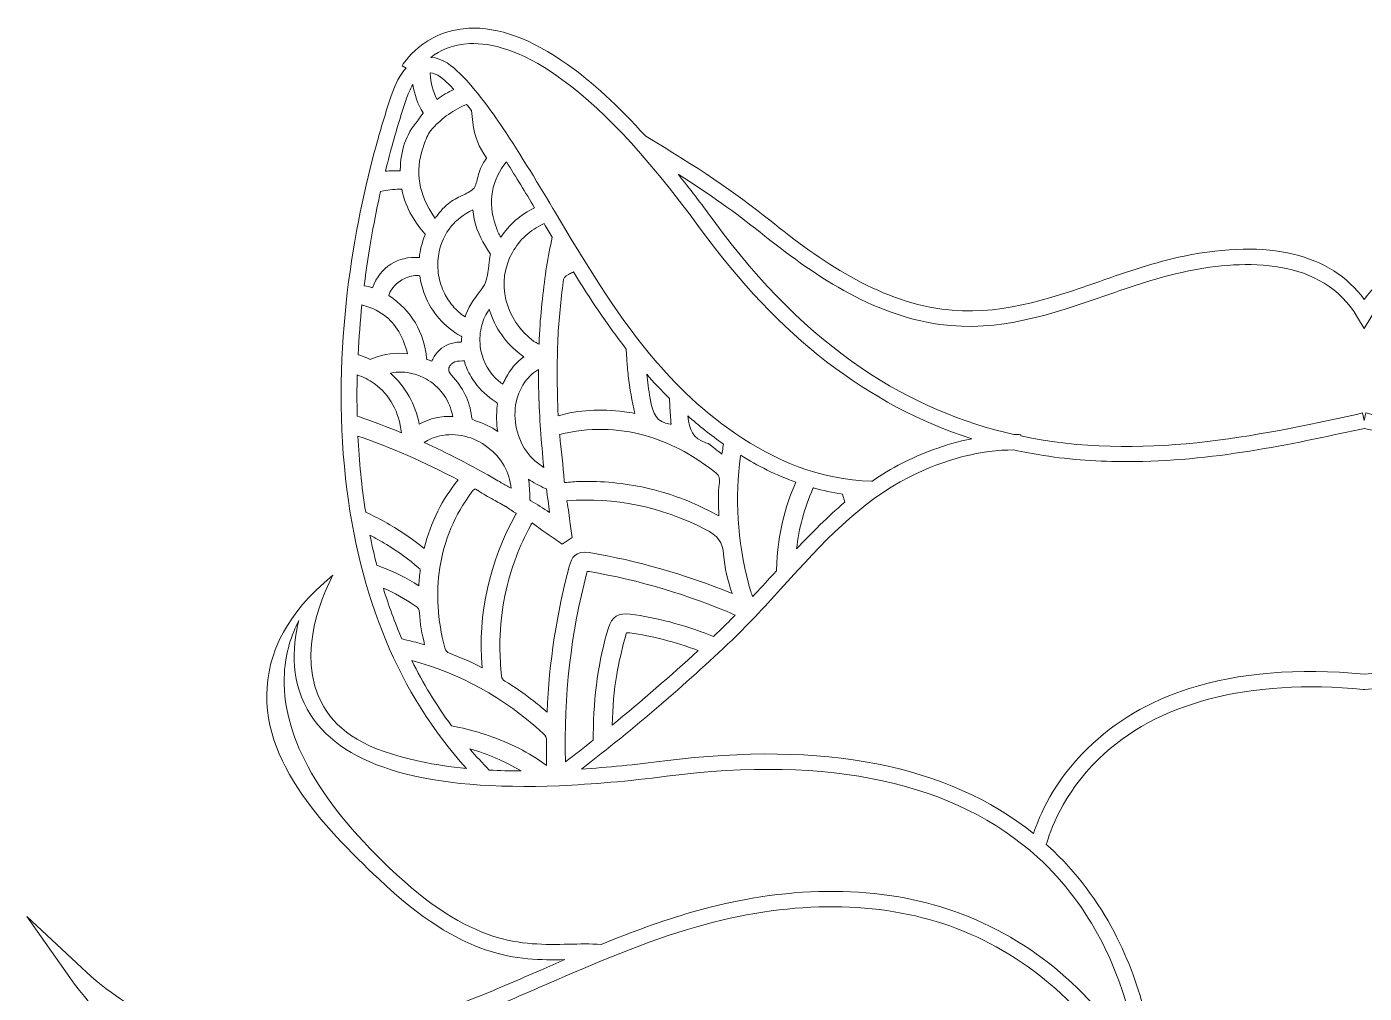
# Model space of a CAD drawing. Extents: x 126 to 8914, y -5970 to -48.
# Drawn here: x 3146 to 4520, y -1042 to -48 of the extents above; entities that cross this region are included whole.
import ezdxf

# ---------------------------------------------------------------- set-up
doc = ezdxf.new("R2010")
doc.units = 0
doc.header["$MEASUREMENT"] = 0
doc.layers.add('Layer 1', color=7, linetype='Continuous')

msp = doc.modelspace()

# ---------------------------------------------------------------- linework, layer by layer
at = {"layer": 'Layer 1', "lineweight": 0}
for points, knots in [([(5838.2, -1015.3), (5785, -1065), (5723.3, -1092.9), (5659.9, -1095.7), (5576.4, -1099.4), (5494.4, -1071), (5432.3, -1045.8), (5410.1, -1036.9), (5387.8, -1027.2), (5366.2, -1017.8), (5358, -1014.2), (5349.7, -1010.7), (5341.4, -1007.1), (5390.2, -1008), (5446, -1006.8), (5532.8, -924.2), (5588.5, -871.3), (5661.9, -797.7), (5645.5, -711.4), (5642.2, -694), (5630.8, -652.6), (5579.8, -612.1), (5585.1, -621.9), (5621.6, -692.4), (5589.2, -747.2), (5573.9, -773.3), (5546.5, -791.3), (5489.7, -803.5), (5475.3, -806.6), (5459.6, -809), (5442.5, -810.6), (5511.6, -734.3), (5553.4, -634.2), (5566.8, -512.6), (5581.6, -378), (5557.8, -251.8), (5535.2, -169.7), (5530.5, -152.8), (5525.4, -135.8), (5519.9, -119.2), (5515.8, -106.9), (5510.7, -97.4), (5504.7, -90.8), (5504.7, -90.8), (5508.8, -88.5), (5508.8, -88.5), (5507.9, -87), (5487.2, -52.3), (5440.3, -49.9), (5409.9, -48.4), (5375.8, -60.8), (5338.9, -87), (5313.4, -105), (5286.5, -129.8), (5258.3, -160.9), (5206.6, -191.5), (5166.2, -218.9), (5131, -247.1), (5078.7, -289.1), (5021.1, -329.2), (4954, -338.5), (4897.1, -346.5), (4846, -328.7), (4791.8, -310), (4763.8, -300.2), (4734.9, -290.2), (4705.2, -284.1), (4618.3, -266.2), (4554.6, -281.6), (4520, -328.6), (4485.4, -281.6), (4421.7, -266.2), (4334.8, -284.1), (4305.1, -290.2), (4276.2, -300.2), (4248.2, -310), (4194, -328.7), (4142.9, -346.5), (4086, -338.5), (4018.9, -329.2), (3961.3, -289.1), (3909, -247.1), (3873.8, -218.9), (3833.4, -191.5), (3781.7, -160.9), (3753.5, -129.8), (3726.6, -105), (3701.1, -87), (3664.2, -60.8), (3630.1, -48.3), (3599.7, -49.9), (3552.8, -52.3), (3532.1, -87), (3531.2, -88.5), (3531.2, -88.5), (3535.3, -90.8), (3535.3, -90.8), (3529.3, -97.4), (3524.2, -106.9), (3520.1, -119.2), (3514.6, -135.8), (3509.5, -152.8), (3504.8, -169.7), (3482.2, -251.8), (3458.4, -378), (3473.2, -512.6), (3486.6, -634.2), (3528.4, -734.3), (3597.5, -810.6), (3580.4, -809), (3564.7, -806.6), (3550.3, -803.5), (3493.5, -791.3), (3466.1, -773.3), (3450.8, -747.2), (3418.4, -692.4), (3454.9, -621.9), (3460.2, -612.1), (3409.2, -652.6), (3397.8, -694), (3394.5, -711.4), (3378.1, -797.7), (3451.5, -871.3), (3507.2, -924.2), (3594, -1006.8), (3649.8, -1008), (3698.6, -1007.1), (3690.3, -1010.7), (3682, -1014.2), (3673.8, -1017.8), (3652.2, -1027.2), (3629.9, -1036.9), (3607.7, -1045.8), (3545.6, -1071), (3463.6, -1099.4), (3380.1, -1095.7), (3316.7, -1092.9), (3255, -1065), (3201.8, -1015.3), (3201.8, -1015.3), (3145.6, -962.7), (3145.6, -962.7), (3145.6, -962.7), (3189.9, -1025.6), (3189.9, -1025.6), (3239.5, -1095.9), (3324.1, -1155.6), (3405.5, -1177.8), (3440.7, -1187.4), (3477.6, -1192.8), (3516.2, -1194.1), (3505.3, -1205.2), (3490, -1221.9), (3472.7, -1244), (3442.4, -1283), (3400.4, -1346.6), (3372.7, -1428.6), (3341.6, -1520.9), (3334.5, -1617.2), (3351.8, -1714.7), (3373.2, -1836.3), (3432.7, -1960.2), (3528.4, -2082.8), (3528.4, -2082.8), (3537, -2093.8), (3537, -2093.8), (3537, -2093.8), (3542.1, -2080.8), (3542.1, -2080.8), (3542.3, -2080.3), (3563.7, -2026.1), (3627, -1966), (3638.2, -1955.3), (3651.3, -1944), (3666.4, -1932.5), (3664.6, -1962.4), (3663.3, -2025.3), (3674.7, -2105.3), (3683.9, -2170.3), (3699.7, -2232.8), (3721.6, -2291.3), (3749, -2364.4), (3786.1, -2431.2), (3831.9, -2490), (3833.7, -2492.8), (3859.3, -2530.8), (3879.2, -2586.9), (3898, -2640), (3915.4, -2720.7), (3891.6, -2803.6), (3891.6, -2803.6), (3885.3, -2825.4), (3885.3, -2825.4), (3885.3, -2825.4), (3903.8, -2812.2), (3903.8, -2812.2), (3905.3, -2811.1), (3942.6, -2784.3), (3973.8, -2735.3), (3998.5, -2696.6), (4023, -2637.5), (4012.6, -2563.6), (4013.2, -2564.3), (4013.7, -2565), (4014.2, -2565.7), (4035.9, -2594.9), (4059.5, -2622.3), (4084.2, -2647.2), (4128.9, -2692.2), (4175.1, -2726.3), (4221.4, -2748.7), (4275.4, -2774.7), (4329.8, -2784.7), (4383.3, -2778.5), (4398.6, -2809.1), (4424, -2832.8), (4448.7, -2855.8), (4474.9, -2880.1), (4499.6, -2903.2), (4512.7, -2933.5), (4512.7, -2933.5), (4520, -2950.2), (4520, -2950.2), (4520, -2950.2), (4527.3, -2933.5), (4527.3, -2933.5), (4540.4, -2903.2), (4565.1, -2880.1), (4591.3, -2855.8), (4616, -2832.8), (4641.4, -2809.1), (4656.7, -2778.5), (4710.2, -2784.7), (4764.6, -2774.7), (4818.6, -2748.7), (4864.9, -2726.3), (4911.1, -2692.2), (4955.8, -2647.2), (4980.5, -2622.3), (5004.1, -2594.9), (5025.8, -2565.7), (5026.3, -2565.1), (5026.8, -2564.3), (5027.4, -2563.6), (5017, -2637.5), (5041.5, -2696.6), (5066.2, -2735.3), (5097.4, -2784.3), (5134.7, -2811.1), (5136.2, -2812.2), (5136.2, -2812.2), (5154.7, -2825.4), (5154.7, -2825.4), (5154.7, -2825.4), (5148.4, -2803.6), (5148.4, -2803.6), (5124.6, -2720.7), (5142, -2640), (5160.8, -2586.9), (5180.7, -2530.8), (5206.3, -2492.7), (5208.1, -2490), (5253.9, -2431.2), (5291, -2364.4), (5318.3, -2291.3), (5340.3, -2232.8), (5356.1, -2170.3), (5365.3, -2105.3), (5376.7, -2025.3), (5375.4, -1962.4), (5373.6, -1932.5), (5388.7, -1944), (5401.8, -1955.3), (5413, -1966), (5476.3, -2026.1), (5497.7, -2080.3), (5497.9, -2080.8), (5497.9, -2080.8), (5502.9, -2093.8), (5502.9, -2093.8), (5502.9, -2093.8), (5511.6, -2082.8), (5511.6, -2082.8), (5607.3, -1960.2), (5666.8, -1836.3), (5688.2, -1714.7), (5705.5, -1617.2), (5698.4, -1520.9), (5667.3, -1428.6), (5639.6, -1346.6), (5597.6, -1283), (5567.3, -1244), (5550, -1221.9), (5534.7, -1205.2), (5523.8, -1194.1), (5562.4, -1192.8), (5599.3, -1187.4), (5634.5, -1177.8), (5715.9, -1155.6), (5800.5, -1095.9), (5850.1, -1025.6), (5850.1, -1025.6), (5894.4, -962.7), (5894.4, -962.7), (5894.4, -962.7), (5838.2, -1015.3), (5838.2, -1015.3)], [0, 0, 0, 0, 1, 1, 1, 2, 2, 2, 3, 3, 3, 4, 4, 4, 5, 5, 5, 6, 6, 6, 7, 7, 7, 8, 8, 8, 9, 9, 9, 10, 10, 10, 11, 11, 11, 12, 12, 12, 13, 13, 13, 14, 14, 14, 15, 15, 15, 16, 16, 16, 17, 17, 17, 18, 18, 18, 19, 19, 19, 20, 20, 20, 21, 21, 21, 22, 22, 22, 23, 23, 23, 24, 24, 24, 25, 25, 25, 26, 26, 26, 27, 27, 27, 28, 28, 28, 29, 29, 29, 30, 30, 30, 31, 31, 31, 32, 32, 32, 33, 33, 33, 34, 34, 34, 35, 35, 35, 36, 36, 36, 37, 37, 37, 38, 38, 38, 39, 39, 39, 40, 40, 40, 41, 41, 41, 42, 42, 42, 43, 43, 43, 44, 44, 44, 45, 45, 45, 46, 46, 46, 47, 47, 47, 48, 48, 48, 49, 49, 49, 50, 50, 50, 51, 51, 51, 52, 52, 52, 53, 53, 53, 54, 54, 54, 55, 55, 55, 56, 56, 56, 57, 57, 57, 58, 58, 58, 59, 59, 59, 60, 60, 60, 61, 61, 61, 62, 62, 62, 63, 63, 63, 64, 64, 64, 65, 65, 65, 66, 66, 66, 67, 67, 67, 68, 68, 68, 69, 69, 69, 70, 70, 70, 71, 71, 71, 72, 72, 72, 73, 73, 73, 74, 74, 74, 75, 75, 75, 76, 76, 76, 77, 77, 77, 78, 78, 78, 79, 79, 79, 80, 80, 80, 81, 81, 81, 82, 82, 82, 83, 83, 83, 84, 84, 84, 85, 85, 85, 86, 86, 86, 87, 87, 87, 88, 88, 88, 89, 89, 89, 90, 90, 90, 91, 91, 91, 92, 92, 92, 93, 93, 93, 94, 94, 94, 95, 95, 95, 96, 96, 96, 97, 97, 97, 98, 98, 98, 99, 99, 99, 100, 100, 100, 101, 101, 101, 102, 102, 102, 102]), ([(3600.9, -65.7), (3644.3, -63.7), (3720.8, -95), (3838, -256.2), (3918.4, -366.6), (4010.1, -437.6), (4116.7, -471.7), (4088.7, -477.3), (4063.7, -487.6), (4045.1, -496.9), (4034.2, -502.4), (4023.9, -508.7), (4013.9, -515.6), (4013.9, -515.6), (4013.9, -515.5), (4013.9, -515.5), (3906.5, -512.5), (3824.7, -432.1), (3785.6, -384.5), (3749, -340), (3718.8, -289.5), (3689.6, -240.6), (3672, -211.2), (3653.9, -180.9), (3634.5, -152), (3622.6, -134.3), (3608.1, -113.9), (3590.5, -96.3), (3583, -88.9), (3573.1, -80.6), (3560.7, -79.8), (3569.8, -73), (3583, -66.5), (3600.9, -65.7)], [0, 0, 0, 0, 1, 1, 1, 2, 2, 2, 3, 3, 3, 4, 4, 4, 5, 5, 5, 6, 6, 6, 7, 7, 7, 8, 8, 8, 9, 9, 9, 10, 10, 10, 11, 11, 11, 11]), ([(3579.3, -107.5), (3581.1, -109.3), (3582.8, -111.1), (3584.5, -112.9), (3578.4, -115.5), (3572.6, -118.9), (3567.2, -123.1), (3563.1, -114.9), (3560.7, -105.9), (3560.1, -96.4), (3560.1, -96.4), (3560, -95.6), (3560, -95.6), (3567.1, -96.2), (3574, -102.2), (3579.3, -107.5)], [0, 0, 0, 0, 1, 1, 1, 2, 2, 2, 3, 3, 3, 4, 4, 4, 5, 5, 5, 5]), ([(3520.1, -173.8), (3524.6, -157.2), (3529.7, -140.5), (3535.1, -124.2), (3537.3, -117.6), (3539.7, -112.2), (3542.3, -107.8), (3544, -118.1), (3547.5, -127.8), (3552.8, -136.7), (3552.8, -136.8), (3552.9, -136.9), (3552.9, -137), (3550.9, -139.3), (3549.3, -141.8), (3548, -143.7), (3547.7, -144.3), (3547.3, -144.8), (3547, -145.3), (3535.3, -159), (3529.6, -175.5), (3529.4, -195.7), (3529.4, -195.9), (3529.4, -196.2), (3529.4, -196.4), (3529.3, -196.4), (3529.1, -196.4), (3529, -196.4), (3523.5, -196.1), (3518.6, -196.3), (3514.1, -196.9), (3516.2, -188.2), (3518.3, -180.5), (3520.1, -173.8)], [0, 0, 0, 0, 1, 1, 1, 2, 2, 2, 3, 3, 3, 4, 4, 4, 5, 5, 5, 6, 6, 6, 7, 7, 7, 8, 8, 8, 9, 9, 9, 10, 10, 10, 11, 11, 11, 11]), ([(3560.8, -155), (3570.3, -143.8), (3582.1, -135), (3595.8, -128.9), (3595.8, -128.9), (3597.6, -128.1), (3597.6, -128.1), (3599.3, -130.2), (3600.9, -132.3), (3602.6, -134.4), (3602.6, -134.4), (3604, -146.8), (3604, -146.8), (3605.7, -160.7), (3610.2, -172.6), (3617.9, -183.1), (3618, -183.2), (3618.1, -183.3), (3618.2, -183.4), (3618.1, -183.5), (3618.1, -183.5), (3618, -183.6), (3617, -184.7), (3616.3, -185.9), (3615.7, -186.9), (3615.5, -187.3), (3615.2, -187.7), (3615, -188), (3611.5, -193.1), (3610.1, -198.8), (3608.9, -203.9), (3607.7, -208.5), (3606.6, -212.9), (3604.4, -215), (3601.6, -217.7), (3597.4, -219.7), (3592.9, -221.8), (3588.1, -224.1), (3583.1, -226.5), (3578.6, -230.2), (3573, -234.8), (3569, -240.1), (3566.1, -244.2), (3565.8, -244.7), (3565.5, -245), (3565.3, -245.3), (3565.1, -245.1), (3564.9, -244.8), (3564.6, -244.5), (3548.2, -220.7), (3544.3, -197.3), (3552.7, -173), (3553, -172), (3553.3, -171.1), (3553.7, -170.1), (3555.6, -164.4), (3557.4, -159), (3560.8, -155)], [0, 0, 0, 0, 1, 1, 1, 2, 2, 2, 3, 3, 3, 4, 4, 4, 5, 5, 5, 6, 6, 6, 7, 7, 7, 8, 8, 8, 9, 9, 9, 10, 10, 10, 11, 11, 11, 12, 12, 12, 13, 13, 13, 14, 14, 14, 15, 15, 15, 16, 16, 16, 17, 17, 17, 18, 18, 18, 19, 19, 19, 19]), ([(3632.7, -264.7), (3630.6, -261.6), (3629.2, -258), (3627.8, -253.9), (3627.8, -253.9), (3627.2, -252.1), (3627.2, -252.1), (3619, -229.5), (3623.4, -204.8), (3638.6, -187.3), (3648.4, -202.9), (3658, -218.7), (3667.4, -234.4), (3653.1, -241.3), (3641.4, -251.5), (3632.7, -264.7)], [0, 0, 0, 0, 1, 1, 1, 2, 2, 2, 3, 3, 3, 4, 4, 4, 5, 5, 5, 5]), ([(3899.1, -259.5), (3953.2, -302.8), (4013, -344.3), (4083.8, -354.2), (4144.4, -362.7), (4199.8, -343.5), (4253.4, -324.9), (4280.9, -315.4), (4309.3, -305.5), (4338, -299.6), (4397.8, -287.3), (4476.7, -285.5), (4513.2, -347), (4513.2, -347), (4520, -358.5), (4520, -358.5), (4520, -358.5), (4526.8, -347), (4526.8, -347), (4563.3, -285.5), (4642.2, -287.3), (4702, -299.6), (4730.7, -305.5), (4759.1, -315.4), (4786.6, -324.9), (4840.2, -343.5), (4895.6, -362.7), (4956.2, -354.2), (5027, -344.3), (5086.8, -302.8), (5140.9, -259.5), (5165.6, -239.7), (5193, -220.3), (5225.2, -199.8), (5213.4, -214.4), (5201.3, -230.2), (5189.2, -246.9), (5091.1, -381.6), (4984.6, -443.7), (4880, -467.4), (4877.6, -467.5), (4875.3, -467.5), (4873, -467.6), (4873, -467.6), (4873, -468.9), (4873, -468.9), (4749.5, -495), (4628.8, -468.7), (4528.1, -446.7), (4528.1, -446.7), (4521.7, -445.2), (4521.7, -445.2), (4521.7, -445.2), (4520, -453), (4520, -453), (4520, -453), (4518.3, -445.2), (4518.3, -445.2), (4518.3, -445.2), (4511.9, -446.7), (4511.9, -446.7), (4411.2, -468.7), (4290.5, -495), (4167, -468.9), (4167, -468.9), (4167, -467.6), (4167, -467.6), (4164.7, -467.5), (4162.4, -467.5), (4160, -467.4), (4055.4, -443.7), (3948.9, -381.6), (3850.8, -246.9), (3838.7, -230.2), (3826.6, -214.4), (3814.8, -199.8), (3847, -220.3), (3874.4, -239.7), (3899.1, -259.5)], [0, 0, 0, 0, 1, 1, 1, 2, 2, 2, 3, 3, 3, 4, 4, 4, 5, 5, 5, 6, 6, 6, 7, 7, 7, 8, 8, 8, 9, 9, 9, 10, 10, 10, 11, 11, 11, 12, 12, 12, 13, 13, 13, 14, 14, 14, 15, 15, 15, 16, 16, 16, 17, 17, 17, 18, 18, 18, 19, 19, 19, 20, 20, 20, 21, 21, 21, 22, 22, 22, 23, 23, 23, 24, 24, 24, 25, 25, 25, 26, 26, 26, 26]), ([(3509.2, -217.5), (3509.2, -217.5), (3512.2, -217), (3512.2, -217), (3518.2, -215.9), (3524.5, -215.3), (3531.1, -215.1), (3534.6, -235.6), (3546.1, -251.1), (3554.7, -261.2), (3554.9, -261.5), (3555.1, -261.6), (3555.1, -261.8), (3555.1, -261.9), (3555, -262.1), (3554.9, -262.3), (3551.6, -270.7), (3549.6, -278.3), (3549, -285.5), (3526.3, -284.1), (3509.6, -294.8), (3500.7, -316.5), (3498.3, -315.6), (3495.6, -314.9), (3492.4, -314.5), (3492.4, -314.5), (3492.3, -314.5), (3492.3, -314.5), (3497, -277.3), (3503.2, -244.3), (3509.2, -217.5)], [0, 0, 0, 0, 1, 1, 1, 2, 2, 2, 3, 3, 3, 4, 4, 4, 5, 5, 5, 6, 6, 6, 7, 7, 7, 8, 8, 8, 9, 9, 9, 10, 10, 10, 10]), ([(3620.4, -293.4), (3620.3, -295.1), (3620.1, -296.8), (3619.8, -298.5), (3618.9, -305.7), (3617.5, -312.4), (3613.3, -317.7), (3607.5, -325), (3600.8, -333.4), (3596.8, -344), (3596.5, -344.9), (3596.2, -345.7), (3595.8, -346.5), (3595.2, -346.1), (3594.6, -345.6), (3594, -345.2), (3589.6, -342), (3585.7, -338.2), (3582.3, -334), (3578.9, -329.9), (3576.1, -325.2), (3573.8, -320.2), (3571.2, -314.3), (3569.3, -307.8), (3568.5, -301.2), (3567.7, -294.6), (3567.8, -288), (3569, -281.7), (3570.8, -271.1), (3575.3, -261.2), (3582, -253.1), (3587.3, -246.7), (3594.3, -241.4), (3604, -236.5), (3604.3, -239.8), (3604.7, -243), (3605.4, -246.1), (3608.3, -259.6), (3614.9, -271.3), (3622, -282.1), (3621.3, -285.9), (3620.9, -289.7), (3620.4, -293.4)], [0, 0, 0, 0, 1, 1, 1, 2, 2, 2, 3, 3, 3, 4, 4, 4, 5, 5, 5, 6, 6, 6, 7, 7, 7, 8, 8, 8, 9, 9, 9, 10, 10, 10, 11, 11, 11, 12, 12, 12, 13, 13, 13, 14, 14, 14, 14]), ([(3674.5, -337.2), (3673.3, -348.7), (3672.5, -361), (3672, -374.7), (3670.6, -373.8), (3669.2, -373), (3668, -372.4), (3667.6, -372.1), (3667.1, -371.9), (3666.7, -371.7), (3636.9, -349.6), (3627.4, -310.3), (3644.7, -280.2), (3652.2, -267), (3662.9, -257.2), (3676.5, -251), (3676.5, -251), (3677.2, -250.7), (3677.2, -250.7), (3680, -255.3), (3682.8, -260), (3685.6, -264.6), (3685.6, -264.6), (3684, -272.1), (3684, -272.1), (3679.6, -292.4), (3677, -312.8), (3674.5, -337.2)], [0, 0, 0, 0, 1, 1, 1, 2, 2, 2, 3, 3, 3, 4, 4, 4, 5, 5, 5, 6, 6, 6, 7, 7, 7, 8, 8, 8, 9, 9, 9, 9]), ([(3759.7, -444), (3734.9, -440.8), (3712.6, -442.1), (3691.7, -448.2), (3691.7, -448.2), (3691.7, -448.2), (3691.7, -448.2), (3691.7, -448.1), (3691.7, -447.9), (3691.7, -447.8), (3690.4, -418.9), (3690.3, -393), (3691.4, -368.7), (3692.3, -348.8), (3694.5, -329), (3696.8, -310.5), (3697.2, -306.8), (3698.5, -304.9), (3702.2, -302.8), (3703.6, -302.1), (3705, -301.4), (3706.4, -300.8), (3706.4, -300.8), (3707.3, -300.3), (3707.3, -300.3), (3724.2, -327.5), (3742, -354.3), (3761.6, -379.7), (3761.6, -379.7), (3762.2, -390), (3762.2, -390), (3762.6, -395.5), (3763.1, -401.3), (3763.7, -407.1), (3765.2, -420.2), (3767.6, -432.9), (3770.3, -445.7), (3766.7, -445.1), (3763.2, -444.5), (3759.7, -444)], [0, 0, 0, 0, 1, 1, 1, 2, 2, 2, 3, 3, 3, 4, 4, 4, 5, 5, 5, 6, 6, 6, 7, 7, 7, 8, 8, 8, 9, 9, 9, 10, 10, 10, 11, 11, 11, 12, 12, 12, 13, 13, 13, 13]), ([(3592, -366.4), (3592.4, -366.6), (3592.5, -366.8), (3592.5, -366.8), (3592.6, -366.9), (3592.6, -367.1), (3592.6, -367.4), (3592.6, -368.2), (3592.4, -369.5), (3592.3, -370.4), (3592.2, -371), (3592.1, -371.7), (3592, -372.4), (3591.6, -372.4), (3591.2, -372.4), (3590.8, -372.4), (3586.5, -372.6), (3582.7, -373.4), (3579.3, -374.7), (3571.8, -377.4), (3566.3, -382.6), (3563, -390.1), (3562.5, -390.7), (3562.1, -391.3), (3561.8, -391.9), (3561.2, -391.7), (3560.7, -391.6), (3560.1, -391.4), (3559, -391), (3557, -390.5), (3556.6, -390.1), (3556.6, -390.1), (3556.5, -389.9), (3556.5, -389.4), (3554.1, -362.2), (3541, -340.4), (3517.7, -324.6), (3518.8, -319.3), (3523.3, -313.6), (3529.6, -309.4), (3531.5, -308.1), (3533.5, -307.1), (3535.5, -306.3), (3540.4, -304.2), (3545.3, -303.5), (3549.4, -304.3), (3550.5, -311.2), (3552.2, -317.7), (3554.6, -323.8), (3561.6, -342.1), (3574.1, -356.3), (3592, -366.4)], [0, 0, 0, 0, 1, 1, 1, 2, 2, 2, 3, 3, 3, 4, 4, 4, 5, 5, 5, 6, 6, 6, 7, 7, 7, 8, 8, 8, 9, 9, 9, 10, 10, 10, 11, 11, 11, 12, 12, 12, 13, 13, 13, 14, 14, 14, 15, 15, 15, 16, 16, 16, 17, 17, 17, 17]), ([(3490, -334.2), (3498.2, -336.3), (3505.9, -339.8), (3512.9, -344.7), (3524.6, -353.3), (3533.2, -367.8), (3536.7, -384.6), (3525, -382.9), (3513, -384.4), (3501, -389.2), (3501, -389.2), (3500, -389.6), (3500, -389.6), (3499.5, -389.8), (3498.9, -390.1), (3498.4, -390.2), (3495.1, -388.5), (3491.5, -387.1), (3487.8, -386), (3487.8, -386), (3486, -385.4), (3486, -385.4), (3486.9, -367.8), (3488.3, -350.7), (3490, -334.2)], [0, 0, 0, 0, 1, 1, 1, 2, 2, 2, 3, 3, 3, 4, 4, 4, 5, 5, 5, 6, 6, 6, 7, 7, 7, 8, 8, 8, 8]), ([(3656.5, -387.5), (3648.7, -393.1), (3642.3, -400.6), (3637.6, -409.8), (3636.9, -411.2), (3636.3, -412.5), (3635.6, -413.9), (3635.4, -414.5), (3635.1, -415.1), (3634.8, -415.7), (3634.3, -415.3), (3633.8, -414.9), (3633.2, -414.5), (3632.1, -413.7), (3631.1, -412.8), (3630, -411.9), (3628.9, -411), (3627.9, -410), (3626.9, -409), (3618.4, -400.4), (3613.1, -389.2), (3611.6, -376.8), (3610.7, -369.3), (3611.3, -361.9), (3613.2, -355), (3614.8, -349.2), (3617.4, -343.7), (3620.8, -338.7), (3621.2, -340), (3621.7, -341.2), (3622.1, -342.5), (3628.8, -361.4), (3640.3, -376.5), (3656.5, -387.5)], [0, 0, 0, 0, 1, 1, 1, 2, 2, 2, 3, 3, 3, 4, 4, 4, 5, 5, 5, 6, 6, 6, 7, 7, 7, 8, 8, 8, 9, 9, 9, 10, 10, 10, 11, 11, 11, 11]), ([(3629.6, -464.3), (3622.9, -459.7), (3615.2, -456), (3606.7, -453.2), (3603, -452), (3602.9, -451.7), (3602.6, -448.5), (3600.9, -433.3), (3594, -419.1), (3581.9, -406.3), (3581.6, -406), (3581.2, -405.5), (3580.9, -405.1), (3580, -403.9), (3579.3, -402.4), (3579.2, -400.8), (3579.2, -400.5), (3579.2, -400.2), (3579.2, -399.8), (3579.4, -398.4), (3580, -397.1), (3581.2, -395.8), (3581.8, -395), (3582.7, -394.3), (3583.7, -393.6), (3586, -392), (3589.3, -391.9), (3593.2, -391.7), (3593.9, -391.6), (3594.6, -391.6), (3595.3, -391.6), (3595.4, -392), (3595.5, -392.6), (3595.6, -393), (3596, -394.3), (3596.3, -395.9), (3597, -397.4), (3599.5, -403.4), (3602.5, -408.8), (3605.9, -413.7), (3611.7, -421.8), (3618.7, -428.4), (3626.9, -433.4), (3628.7, -434.5), (3629.2, -434.8), (3629.2, -436.1), (3629.2, -436.5), (3629.2, -437), (3629.1, -437.6), (3628, -447.1), (3628.2, -456), (3629.6, -464.3)], [0, 0, 0, 0, 1, 1, 1, 2, 2, 2, 3, 3, 3, 4, 4, 4, 5, 5, 5, 6, 6, 6, 7, 7, 7, 8, 8, 8, 9, 9, 9, 10, 10, 10, 11, 11, 11, 12, 12, 12, 13, 13, 13, 14, 14, 14, 15, 15, 15, 16, 16, 16, 17, 17, 17, 17]), ([(3485.2, -406.2), (3491.4, -408.3), (3497.2, -411.3), (3502.6, -415), (3518.7, -427), (3528.4, -444.5), (3530.6, -465.7), (3516.2, -459.6), (3501.7, -454.1), (3487.6, -449.3), (3487.6, -449.3), (3485.1, -448.5), (3485.1, -448.5), (3484.8, -434.2), (3484.8, -420), (3485.2, -406.2)], [0, 0, 0, 0, 1, 1, 1, 2, 2, 2, 3, 3, 3, 4, 4, 4, 5, 5, 5, 5]), ([(3558.3, -411.8), (3571.6, -420), (3580, -432.5), (3583.3, -448.8), (3571.5, -448.2), (3560.1, -450.8), (3548.8, -456.6), (3544.9, -436.2), (3535.1, -418.9), (3519.3, -404.2), (3527.3, -402.6), (3535, -402.9), (3542.4, -404.9), (3547.8, -406.3), (3553, -408.6), (3558.3, -411.8)], [0, 0, 0, 0, 1, 1, 1, 2, 2, 2, 3, 3, 3, 4, 4, 4, 5, 5, 5, 5]), ([(3671.7, -425.9), (3672.4, -449.5), (3674.2, -474.4), (3676.9, -501.3), (3676.5, -501.1), (3676, -500.7), (3675.4, -500.3), (3675.2, -500.1), (3675, -500), (3674.9, -499.8), (3674.3, -499.4), (3673.8, -499), (3673.2, -498.6), (3658.2, -488.4), (3648.5, -470.5), (3647.4, -450.8), (3646.3, -432.3), (3652.8, -415.7), (3665.1, -405.1), (3666.8, -403.6), (3668.1, -402.6), (3669.3, -401.9), (3670, -401.5), (3670.8, -401), (3671.5, -400.5), (3671.4, -401.2), (3671.3, -402), (3671.3, -402.7), (3671.4, -410.3), (3671.5, -418), (3671.7, -425.9)], [0, 0, 0, 0, 1, 1, 1, 2, 2, 2, 3, 3, 3, 4, 4, 4, 5, 5, 5, 6, 6, 6, 7, 7, 7, 8, 8, 8, 9, 9, 9, 10, 10, 10, 10]), ([(3782.6, -405.5), (3789.5, -413.4), (3797.4, -421.9), (3806.1, -430.5), (3806.1, -430.5), (3806.4, -438.1), (3806.4, -438.1), (3806.7, -444.2), (3807.1, -450.4), (3807.8, -456.9), (3807.4, -456.8), (3807.1, -456.8), (3806.7, -456.7), (3792.8, -455), (3789.1, -446.8), (3786.2, -430.3), (3784.7, -421.3), (3783.5, -413.1), (3782.6, -405.5)], [0, 0, 0, 0, 1, 1, 1, 2, 2, 2, 3, 3, 3, 4, 4, 4, 5, 5, 5, 6, 6, 6, 6]), ([(3824.9, -448.3), (3836.1, -458.2), (3848.3, -468), (3861.6, -477.3), (3861.6, -477.3), (3861, -480.5), (3861, -480.5), (3860.6, -483), (3860.3, -485.3), (3860, -487.6), (3858.3, -486.3), (3856.6, -485), (3855, -483.7), (3853.9, -482.8), (3852.8, -481.9), (3851.7, -481.1), (3851.7, -481.1), (3846, -476.8), (3846, -476.8), (3846, -476.8), (3845.8, -477), (3845.8, -477), (3845, -476.6), (3844.2, -476.2), (3843.3, -475.9), (3830.4, -471.5), (3826.3, -462.6), (3824.9, -448.3)], [0, 0, 0, 0, 1, 1, 1, 2, 2, 2, 3, 3, 3, 4, 4, 4, 5, 5, 5, 6, 6, 6, 7, 7, 7, 8, 8, 8, 9, 9, 9, 9]), ([(3570, -468.9), (3586.8, -465.1), (3604.8, -469.4), (3619.4, -480.6), (3633.3, -491.2), (3641.9, -506.4), (3643.3, -522.7), (3639.8, -520.7), (3636.5, -518.8), (3633.2, -516.9), (3632, -516.2), (3630.8, -515.5), (3629.7, -514.9), (3601.3, -498.6), (3577.2, -486.2), (3554, -475.7), (3558.5, -472.6), (3563.7, -470.3), (3570, -468.9)], [0, 0, 0, 0, 1, 1, 1, 2, 2, 2, 3, 3, 3, 4, 4, 4, 5, 5, 5, 6, 6, 6, 6]), ([(3851.9, -505.3), (3856.7, -508.9), (3858, -511.8), (3857.3, -517), (3855.8, -528.2), (3856.3, -539.3), (3856.8, -551.1), (3837.7, -540.5), (3819, -532.6), (3800, -527), (3796.7, -526.1), (3793.5, -525.2), (3790.2, -524.3), (3767.6, -518.5), (3744.9, -515.6), (3722.5, -515.6), (3720.6, -515.6), (3718.8, -515.6), (3716.9, -515.6), (3711.2, -515.7), (3705.6, -516.1), (3700.1, -516.6), (3699.1, -516.6), (3698.5, -516.7), (3698, -516.7), (3698, -516.3), (3697.9, -515.9), (3697.9, -515.3), (3696.7, -499.3), (3694.9, -483.6), (3693.2, -468.3), (3693.1, -467.9), (3693.1, -467.6), (3693.1, -467.3), (3693.1, -467.3), (3693.2, -467.3), (3693.3, -467.3), (3723.5, -460), (3752.2, -460.3), (3781, -468.5), (3805.4, -475.3), (3827.9, -487), (3851.9, -505.3)], [0, 0, 0, 0, 1, 1, 1, 2, 2, 2, 3, 3, 3, 4, 4, 4, 5, 5, 5, 6, 6, 6, 7, 7, 7, 8, 8, 8, 9, 9, 9, 10, 10, 10, 11, 11, 11, 12, 12, 12, 13, 13, 13, 14, 14, 14, 14]), ([(3870.3, -678.6), (3888.7, -661), (3906.4, -641.5), (3923.5, -622.7), (3962, -580.3), (4001.8, -536.5), (4052.3, -511.1), (4088.9, -492.6), (4126.9, -482.9), (4160, -483.3), (4170, -485.5), (4180.1, -487.4), (4190.4, -489), (4219.3, -493.5), (4248, -495.3), (4276.2, -495.3), (4363.3, -495.3), (4445.7, -477.3), (4515.3, -462.1), (4515.3, -462.1), (4520, -461.1), (4520, -461.1), (4520, -461.1), (4524.7, -462.1), (4524.7, -462.1), (4594.3, -477.3), (4676.7, -495.3), (4763.8, -495.3), (4792, -495.3), (4820.7, -493.5), (4849.6, -489), (4859.9, -487.4), (4870, -485.5), (4879.9, -483.3), (4913.1, -482.9), (4951.1, -492.6), (4987.7, -511.1), (5038.2, -536.5), (5078, -580.3), (5116.5, -622.7), (5133.6, -641.5), (5151.3, -661), (5169.7, -678.6), (5218, -724.8), (5270, -769.3), (5324.5, -811.2), (5297.8, -809.5), (5269.2, -806.8), (5238.9, -802.9), (5075.1, -781.9), (4947.8, -807), (4859.9, -877.5), (4854.1, -859.6), (4839.1, -823.9), (4804.4, -790), (4776.4, -762.5), (4741.2, -741.8), (4700, -728.6), (4649, -712.2), (4588.4, -707.2), (4520, -713.6), (4451.6, -707.2), (4391, -712.2), (4340, -728.6), (4298.8, -741.8), (4263.6, -762.5), (4235.6, -790), (4200.9, -823.9), (4185.9, -859.6), (4180.1, -877.5), (4092.2, -807), (3964.9, -781.9), (3801.1, -802.9), (3770.8, -806.8), (3742.2, -809.5), (3715.5, -811.2), (3770, -769.3), (3822, -724.8), (3870.3, -678.6)], [0, 0, 0, 0, 1, 1, 1, 2, 2, 2, 3, 3, 3, 4, 4, 4, 5, 5, 5, 6, 6, 6, 7, 7, 7, 8, 8, 8, 9, 9, 9, 10, 10, 10, 11, 11, 11, 12, 12, 12, 13, 13, 13, 14, 14, 14, 15, 15, 15, 16, 16, 16, 17, 17, 17, 18, 18, 18, 19, 19, 19, 20, 20, 20, 21, 21, 21, 22, 22, 22, 23, 23, 23, 24, 24, 24, 25, 25, 25, 26, 26, 26, 26]), ([(3485.8, -469), (3520.1, -480.8), (3553.8, -495.5), (3588.8, -514.1), (3572.6, -533.7), (3561.1, -556.8), (3553.9, -584.4), (3543.9, -576.6), (3531.8, -567.7), (3518.6, -560.1), (3511.8, -556.2), (3505, -552.6), (3498.5, -549.4), (3498.5, -549.4), (3493.9, -547.2), (3493.9, -547.2), (3489.6, -520.9), (3487.1, -494.7), (3485.8, -469)], [0, 0, 0, 0, 1, 1, 1, 2, 2, 2, 3, 3, 3, 4, 4, 4, 5, 5, 5, 6, 6, 6, 6]), ([(3879, -489.6), (3879.1, -489.4), (3879.1, -489.1), (3879.2, -488.8), (3896.6, -499.6), (3915.5, -509.1), (3935.8, -516.4), (3924.2, -542.9), (3917.7, -570.7), (3916.4, -598.9), (3916.4, -598.9), (3916, -607.4), (3916, -607.4), (3914.6, -609), (3913.2, -610.5), (3911.8, -612), (3905.2, -619.3), (3898.5, -626.7), (3891.7, -634), (3890.1, -630.8), (3888.8, -626.8), (3887.5, -621.8), (3875.7, -575.7), (3873, -532.4), (3879, -489.6)], [0, 0, 0, 0, 1, 1, 1, 2, 2, 2, 3, 3, 3, 4, 4, 4, 5, 5, 5, 6, 6, 6, 7, 7, 7, 8, 8, 8, 8]), ([(3661, -513.2), (3666.2, -516.8), (3672, -520), (3678.3, -522.8), (3678.7, -523), (3679.2, -523.2), (3679.7, -523.4), (3680.7, -531.3), (3681.8, -539.1), (3682.9, -547.5), (3676.2, -543.2), (3669.9, -539.2), (3663.5, -535.4), (3662.8, -535), (3662.7, -534.8), (3662.7, -534.8), (3662.7, -534.7), (3662.4, -534.3), (3662.5, -532.4), (3662.6, -525.7), (3662.1, -519.3), (3661, -513.2)], [0, 0, 0, 0, 1, 1, 1, 2, 2, 2, 3, 3, 3, 4, 4, 4, 5, 5, 5, 6, 6, 6, 7, 7, 7, 7]), ([(3936.6, -585), (3939, -563.7), (3944.6, -542.9), (3953.5, -523), (3953.5, -523), (3953.9, -522.1), (3953.9, -522.1), (3963.7, -524.9), (3973.7, -527.1), (3984, -528.7), (3984, -528.7), (3986.1, -537), (3986.1, -537), (3968.6, -551.8), (3952.4, -568.2), (3936.6, -585)], [0, 0, 0, 0, 1, 1, 1, 2, 2, 2, 3, 3, 3, 4, 4, 4, 5, 5, 5, 5]), ([(3613.4, -707.1), (3602.2, -701.2), (3591, -696.2), (3580, -692.2), (3577.1, -691.1), (3575.9, -689.8), (3575.1, -686.5), (3567.6, -657.7), (3566, -630.8), (3570.1, -604.2), (3574.4, -575.9), (3585.2, -550.5), (3603, -526.4), (3604.5, -524.3), (3605.3, -523.5), (3606.3, -523.5), (3607.1, -523.5), (3607.9, -524.1), (3609.4, -525.1), (3614.5, -528.6), (3619.9, -531.5), (3625.1, -534.4), (3627.3, -535.6), (3629.5, -536.8), (3631.7, -538.1), (3631.7, -538.1), (3637.4, -541.4), (3637.4, -541.4), (3637.4, -541.4), (3637.6, -541.1), (3637.6, -541.1), (3641, -543.7), (3644.6, -546.2), (3648.5, -548.4), (3648.4, -548.7), (3648.3, -548.9), (3648.2, -549.2), (3620.8, -598.2), (3609.1, -651.3), (3613.4, -707.1)], [0, 0, 0, 0, 1, 1, 1, 2, 2, 2, 3, 3, 3, 4, 4, 4, 5, 5, 5, 6, 6, 6, 7, 7, 7, 8, 8, 8, 9, 9, 9, 10, 10, 10, 11, 11, 11, 12, 12, 12, 13, 13, 13, 13]), ([(3648.4, -593.5), (3652.6, -582.5), (3657.4, -571.7), (3663.1, -561.1), (3663.9, -559.6), (3664.5, -558.7), (3664.9, -558.3), (3665.3, -558.5), (3666.1, -559), (3667.2, -559.8), (3672.8, -564.3), (3678.7, -568.3), (3684.5, -572.2), (3687, -573.9), (3689.5, -575.5), (3691.9, -577.2), (3691.9, -577.2), (3695.9, -580), (3695.9, -580), (3695.9, -580), (3706.1, -573.2), (3706.1, -573.2), (3706.1, -573.2), (3705.4, -568.8), (3705.4, -568.8), (3705, -565.6), (3704.6, -562.4), (3704.1, -559.3), (3703.1, -551.7), (3702.1, -543.9), (3700.6, -536.2), (3700.6, -536), (3700.5, -535.7), (3700.5, -535.6), (3700.7, -535.5), (3700.9, -535.5), (3701.1, -535.5), (3750, -531.8), (3796.2, -541.3), (3842.5, -564.6), (3856, -571.3), (3861, -578.2), (3861.7, -590.8), (3862.4, -604.5), (3866.3, -617.8), (3870.3, -630.7), (3821.9, -611.1), (3772.6, -597), (3723.6, -588.7), (3709.4, -586.3), (3705.3, -594.5), (3703.3, -601.9), (3690.2, -650.9), (3682.4, -701.6), (3680.2, -752.6), (3675, -748.1), (3669.8, -743.9), (3664.4, -739.7), (3655.5, -732.9), (3646.3, -726.5), (3637, -720.8), (3634.6, -719.3), (3633.8, -718.2), (3633.5, -715.7), (3632.4, -705.6), (3631.8, -695.5), (3631.8, -685.5), (3631.7, -654), (3637.2, -623.2), (3648.4, -593.5)], [0, 0, 0, 0, 1, 1, 1, 2, 2, 2, 3, 3, 3, 4, 4, 4, 5, 5, 5, 6, 6, 6, 7, 7, 7, 8, 8, 8, 9, 9, 9, 10, 10, 10, 11, 11, 11, 12, 12, 12, 13, 13, 13, 14, 14, 14, 15, 15, 15, 16, 16, 16, 17, 17, 17, 18, 18, 18, 19, 19, 19, 20, 20, 20, 21, 21, 21, 22, 22, 22, 23, 23, 23, 23]), ([(3505.3, -601.8), (3502.6, -591.5), (3500.3, -581.1), (3498.2, -570.8), (3503.6, -573.6), (3509.2, -576.8), (3515.2, -580.4), (3527.7, -587.9), (3538.5, -595.8), (3548.2, -604.4), (3548.2, -604.4), (3548.6, -604.8), (3548.6, -604.8), (3549.1, -605.2), (3549.7, -605.7), (3550, -606), (3549.3, -611.5), (3548.9, -617), (3548.4, -622.8), (3535.5, -614.7), (3522.8, -608.4), (3510.1, -603.6), (3510.1, -603.6), (3505.3, -601.8), (3505.3, -601.8)], [0, 0, 0, 0, 1, 1, 1, 2, 2, 2, 3, 3, 3, 4, 4, 4, 5, 5, 5, 6, 6, 6, 7, 7, 7, 8, 8, 8, 8]), ([(3721.2, -609.3), (3721.3, -608.7), (3721.5, -608.3), (3721.6, -608), (3722, -608), (3722.7, -608), (3723.7, -608.2), (3774.7, -617), (3825.2, -632.1), (3873.7, -652.9), (3869, -657.8), (3864.2, -662.5), (3859.4, -667.1), (3856.7, -669.7), (3853.9, -672.3), (3851.2, -674.9), (3851.2, -674.9), (3848, -673.7), (3848, -673.7), (3819.7, -662.7), (3792.7, -655.6), (3765.6, -652), (3753.7, -650.4), (3746.9, -654.8), (3743.3, -666.2), (3733.1, -699.4), (3728, -735.3), (3727.7, -775.9), (3727.7, -775.9), (3727.7, -781.6), (3727.7, -781.6), (3718.2, -789.1), (3708.7, -796.5), (3699.1, -803.8), (3697.4, -736.1), (3704.8, -670.7), (3721.2, -609.3)], [0, 0, 0, 0, 1, 1, 1, 2, 2, 2, 3, 3, 3, 4, 4, 4, 5, 5, 5, 6, 6, 6, 7, 7, 7, 8, 8, 8, 9, 9, 9, 10, 10, 10, 11, 11, 11, 12, 12, 12, 12]), ([(3531.1, -677.5), (3523.7, -660.3), (3517.3, -642.9), (3512, -625.3), (3523, -630.2), (3534, -636.3), (3544.8, -643.4), (3547.9, -645.4), (3548.9, -647.2), (3549.1, -650.7), (3549.5, -661.8), (3551.8, -672.3), (3554.4, -683.4), (3548.3, -681.7), (3542.2, -680.1), (3536.3, -678.7), (3536.3, -678.7), (3531.1, -677.5), (3531.1, -677.5)], [0, 0, 0, 0, 1, 1, 1, 2, 2, 2, 3, 3, 3, 4, 4, 4, 5, 5, 5, 6, 6, 6, 6]), ([(3518.1, -912.7), (3443.1, -841.4), (3406.8, -774.2), (3410.3, -712.9), (3411.5, -691.2), (3417.7, -673.1), (3425.2, -658.7), (3418.1, -687.3), (3416.5, -723.6), (3437.5, -755.9), (3472.4, -809.6), (3558.1, -833.8), (3692.9, -828.3), (3692.9, -828.3), (3692.9, -828.3), (3692.9, -828.3), (3692.9, -828.3), (3692.9, -828.3), (3693, -828.3), (3726.6, -826.9), (3763.4, -823.7), (3803.1, -818.6), (3971.4, -797), (4099.7, -825), (4184.3, -901.8), (4241.6, -954), (4267.5, -1019.4), (4279.1, -1065.2), (4284.7, -1087.2), (4287.6, -1106.8), (4289.1, -1121.9), (4287.1, -1118), (4284.9, -1114.1), (4282.7, -1110.2), (4241, -1037.7), (4171.5, -981.1), (4092, -955.1), (4015.2, -929.9), (3924.6, -930.9), (3830, -958), (3798, -967.2), (3766.6, -978.9), (3735.9, -991.4), (3735.9, -991.4), (3735.9, -991.4), (3735.9, -991.4), (3735.9, -991.4), (3735.9, -991.4), (3735.8, -991.4), (3724.5, -990.7), (3713.3, -991), (3702.5, -991.2), (3653.4, -992.2), (3602.7, -993.2), (3518.1, -912.7)], [0, 0, 0, 0, 1, 1, 1, 2, 2, 2, 3, 3, 3, 4, 4, 4, 5, 5, 5, 6, 6, 6, 7, 7, 7, 8, 8, 8, 9, 9, 9, 10, 10, 10, 11, 11, 11, 12, 12, 12, 13, 13, 13, 14, 14, 14, 15, 15, 15, 16, 16, 16, 17, 17, 17, 18, 18, 18, 18]), ([(3835.6, -689.4), (3807.2, -715.6), (3777.6, -741.2), (3747.1, -766), (3747.6, -747.6), (3749.1, -730.5), (3751.8, -714), (3753.8, -701.7), (3757, -689.4), (3760.1, -677.4), (3760.1, -677.4), (3761.1, -673.5), (3761.1, -673.5), (3761.5, -672.1), (3761.9, -671.4), (3762, -671.2), (3762.3, -671.1), (3763.2, -671), (3765.3, -671.3), (3788.4, -674.5), (3811.4, -680.4), (3835.6, -689.4)], [0, 0, 0, 0, 1, 1, 1, 2, 2, 2, 3, 3, 3, 4, 4, 4, 5, 5, 5, 6, 6, 6, 7, 7, 7, 7]), ([(3590.1, -768.5), (3590.1, -768.5), (3582.1, -766.9), (3582.1, -766.9), (3566.2, -745.3), (3552.7, -722.8), (3541.3, -699.7), (3590.2, -712.4), (3635.6, -737.6), (3676.3, -774.6), (3679, -777), (3679.8, -779), (3679.7, -782.2), (3679.6, -790.4), (3679.7, -798.7), (3679.8, -806.7), (3679.8, -806.7), (3679.8, -807.4), (3679.8, -807.4), (3679.8, -807.4), (3679.3, -807.1), (3679.3, -807.1), (3670.1, -800.8), (3661.1, -794.8), (3651.3, -789.9), (3631.2, -780), (3610.6, -772.7), (3590.1, -768.5)], [0, 0, 0, 0, 1, 1, 1, 2, 2, 2, 3, 3, 3, 4, 4, 4, 5, 5, 5, 6, 6, 6, 7, 7, 7, 8, 8, 8, 9, 9, 9, 9]), ([(4720.5, -1120), (4715.2, -1114.8), (4709, -1109.4), (4701.9, -1104), (4670.5, -1080.2), (4613.4, -1051.8), (4520, -1051.8), (4426.6, -1051.8), (4369.5, -1080.2), (4338.1, -1104), (4323.9, -1114.8), (4313.5, -1125.6), (4306.1, -1134.7), (4305.6, -1126.5), (4304.7, -1115.9), (4302.9, -1103.5), (4301.1, -1091.2), (4298.5, -1077.1), (4294.6, -1061.9), (4282.5, -1013.9), (4255.4, -945.1), (4195, -890.2), (4194.5, -889.7), (4193.9, -889.2), (4193.3, -888.7), (4196.6, -876.8), (4209.6, -837.3), (4247.3, -800.6), (4306.8, -742.8), (4400.8, -718.2), (4519.3, -729.4), (4519.3, -729.4), (4520, -729.5), (4520, -729.5), (4520, -729.5), (4520.7, -729.4), (4520.7, -729.4), (4639.2, -718.2), (4733.2, -742.8), (4792.7, -800.6), (4830.4, -837.3), (4843.4, -876.8), (4846.7, -888.7), (4846.1, -889.2), (4845.5, -889.7), (4845, -890.2), (4784.6, -945.1), (4757.5, -1013.9), (4745.4, -1061.9), (4737.7, -1092.3), (4734.9, -1118.2), (4733.9, -1134.7), (4730.2, -1130.2), (4725.8, -1125.2), (4720.5, -1120)], [0, 0, 0, 0, 1, 1, 1, 2, 2, 2, 3, 3, 3, 4, 4, 4, 5, 5, 5, 6, 6, 6, 7, 7, 7, 8, 8, 8, 9, 9, 9, 10, 10, 10, 11, 11, 11, 12, 12, 12, 13, 13, 13, 14, 14, 14, 15, 15, 15, 16, 16, 16, 17, 17, 17, 18, 18, 18, 18]), ([(3653.6, -813.2), (3642.3, -813.1), (3631.4, -812.8), (3620.9, -812.3), (3613.9, -805.2), (3607.3, -798), (3601, -790.6), (3619.1, -795.6), (3636.7, -803.2), (3653.6, -813.2)], [0, 0, 0, 0, 1, 1, 1, 2, 2, 2, 3, 3, 3, 3]), ([(3409.7, -1162.6), (3355, -1147.6), (3298.7, -1115), (3253.6, -1073.7), (3293.4, -1096.7), (3336, -1109.6), (3379.4, -1111.5), (3466, -1115.4), (3550.1, -1086.3), (3613.7, -1060.5), (3636, -1051.5), (3658.4, -1041.7), (3680.1, -1032.3), (3730, -1010.7), (3781.5, -988.3), (3834.3, -973.2), (3925.9, -947), (4013.3, -945.9), (4087, -970.1), (4162.9, -994.9), (4229.2, -1048.9), (4269, -1118.1), (4277, -1132), (4283.8, -1146.3), (4289.5, -1161.2), (4290.2, -1163.1), (4291, -1165.1), (4291.7, -1167), (4303.4, -1199.6), (4309.7, -1234.5), (4310.7, -1272.3), (4302.9, -1254.3), (4294.2, -1238.7), (4284.7, -1225.8), (4275.1, -1212.8), (4265.7, -1200.7), (4256.2, -1189.6), (4255.9, -1189.3), (4255.7, -1189.1), (4255.5, -1188.8), (4215.4, -1142.3), (4173, -1112.9), (4106.3, -1101.8), (4086.9, -1098.6), (4065.7, -1096.9), (4042, -1096.9), (3980.1, -1096.9), (3901.5, -1108.2), (3797.6, -1131.9), (3797.6, -1131.9), (3797.6, -1131.9), (3797.6, -1131.9), (3797.6, -1131.9), (3797.6, -1131.9), (3797.6, -1131.9), (3766.9, -1138.9), (3734, -1147), (3698.6, -1156.3), (3640.8, -1171.3), (3585.5, -1178.8), (3533.3, -1178.6), (3533.3, -1178.6), (3533.3, -1178.6), (3533.3, -1178.6), (3533.3, -1178.6), (3532.9, -1178.2), (3532.9, -1178.2), (3532.8, -1178.3), (3532.7, -1178.4), (3532.5, -1178.6), (3489.4, -1178.4), (3448.4, -1173.1), (3409.7, -1162.6)], [0, 0, 0, 0, 1, 1, 1, 2, 2, 2, 3, 3, 3, 4, 4, 4, 5, 5, 5, 6, 6, 6, 7, 7, 7, 8, 8, 8, 9, 9, 9, 10, 10, 10, 11, 11, 11, 12, 12, 12, 13, 13, 13, 14, 14, 14, 15, 15, 15, 16, 16, 16, 17, 17, 17, 18, 18, 18, 19, 19, 19, 20, 20, 20, 21, 21, 21, 22, 22, 22, 23, 23, 23, 24, 24, 24, 24])]:
    msp.add_open_spline(points, degree=3, knots=knots, dxfattribs=at)

doc.saveas('drawing.dxf')
